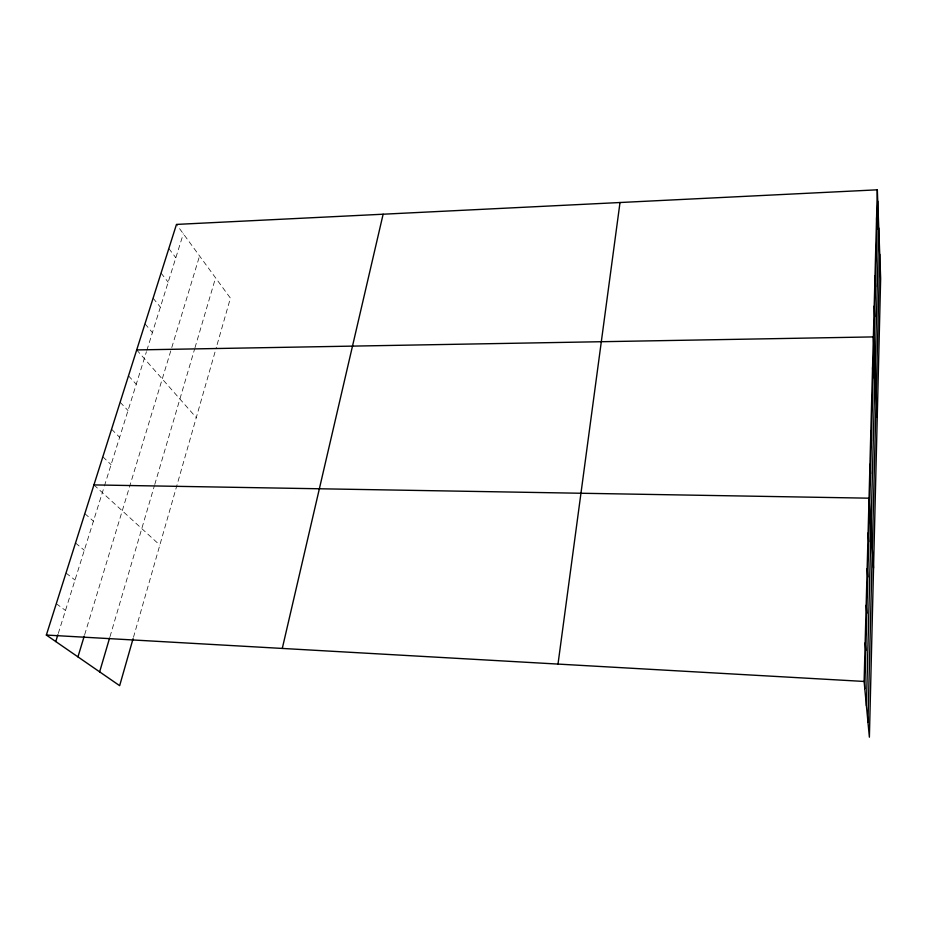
<?xml version="1.0" encoding="UTF-8"?>
<svg xmlns="http://www.w3.org/2000/svg" width="927" height="927" viewBox="0 0 927 927"><rect width="100%" height="100%" fill="white"/><g stroke="black" fill="none" stroke-linecap="round" stroke-linejoin="round"><path stroke-width="0.7" stroke-dasharray="4.63 3.48" d="M133.476 637.301L216.385 347.243M217.138 344.589L230.417 298.135L177.242 225.458M109.989 636.698L154.369 485.818M154.763 484.497L194.577 349.143M194.971 347.799L215.562 277.833M84.67 634.717L199.56 255.968M58.297 633.442L104.021 487.289M104.427 485.957L146.431 351.715M146.86 350.348L183.326 233.778M56.292 603.697L65.481 610.453M66.014 573.025L75.006 580.035M75.516 543.013L84.311 550.267M84.82 513.651L93.43 521.125M93.928 484.914L159.838 545.088M102.839 456.779L111.089 464.682M111.576 429.236L119.641 437.324M120.128 402.26L128.03 410.534M128.494 375.829L136.246 384.276M136.698 349.931L196.269 417.613M144.983 323.801L152.41 332.584M153.106 298.193L160.383 307.127M161.055 273.106L168.181 282.19M168.841 248.517L175.829 257.741"/><path stroke-width="1.39" d="M866.409 705.714L878.761 228.042M867.962 722.168L879.746 254.276M877.324 189.815L880.65 278.471L869.387 737.185L864.115 681.449L877.324 189.815L176.478 224.415L46.35 635.053L119.653 685.679L133.082 638.657M864.798 688.715L877.753 201.194M558.008 664.08L620.012 202.515M282.283 648.437L383.129 214.218M99.641 671.855L109.595 638.019M77.949 656.872L84.241 636.096M55.759 641.554L57.868 634.786M136.698 349.931L873.373 336.907L877.243 417.393M93.928 484.914L869.039 498.181L873.535 568.042M46.35 635.053L864.115 681.449M865.158 642.828L865.818 650.487M866.166 605.227L866.803 613.268M867.151 568.61L867.765 577.011M868.101 532.944L868.703 541.681M869.943 464.3L870.511 473.651M870.835 431.264L871.38 440.893M871.704 399.039L872.237 408.934M872.55 367.59L873.06 377.741M874.196 306.049L874.682 316.652M875.007 275.945L875.482 286.756M875.795 246.547L876.258 257.567M876.571 217.845L877.012 229.05"/></g></svg>
